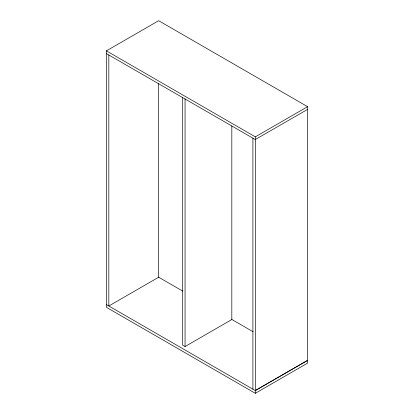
<?xml version="1.0" encoding="UTF-8"?>
<svg xmlns="http://www.w3.org/2000/svg" width="414" height="414" viewBox="0 0 414 414"><rect width="100%" height="100%" fill="white"/><g stroke="black" fill="none" stroke-linecap="round" stroke-linejoin="round"><path stroke-width="0.62" d="M106.408 304.601L255.334 390.583L307.592 360.413L307.592 363.13L255.334 393.3L106.408 307.317L106.408 50.87L158.666 20.7L307.592 106.683L307.592 109.399L255.272 139.534M106.408 50.87L255.334 136.853L307.592 106.683M158.857 277.111L108.825 305.998L108.825 54.979M182.703 97.388L182.703 345.178L185.053 346.539L231.819 319.536L231.819 125.949M255.272 390.547L307.53 360.377L307.53 109.363M106.408 53.587L255.334 139.57M182.677 291.089L158.666 277.22L158.666 83.638M231.83 319.463L253.052 331.717M255.334 136.853L255.334 393.3M252.918 138.172L252.918 389.191M185.053 98.749L185.053 346.539"/></g></svg>
